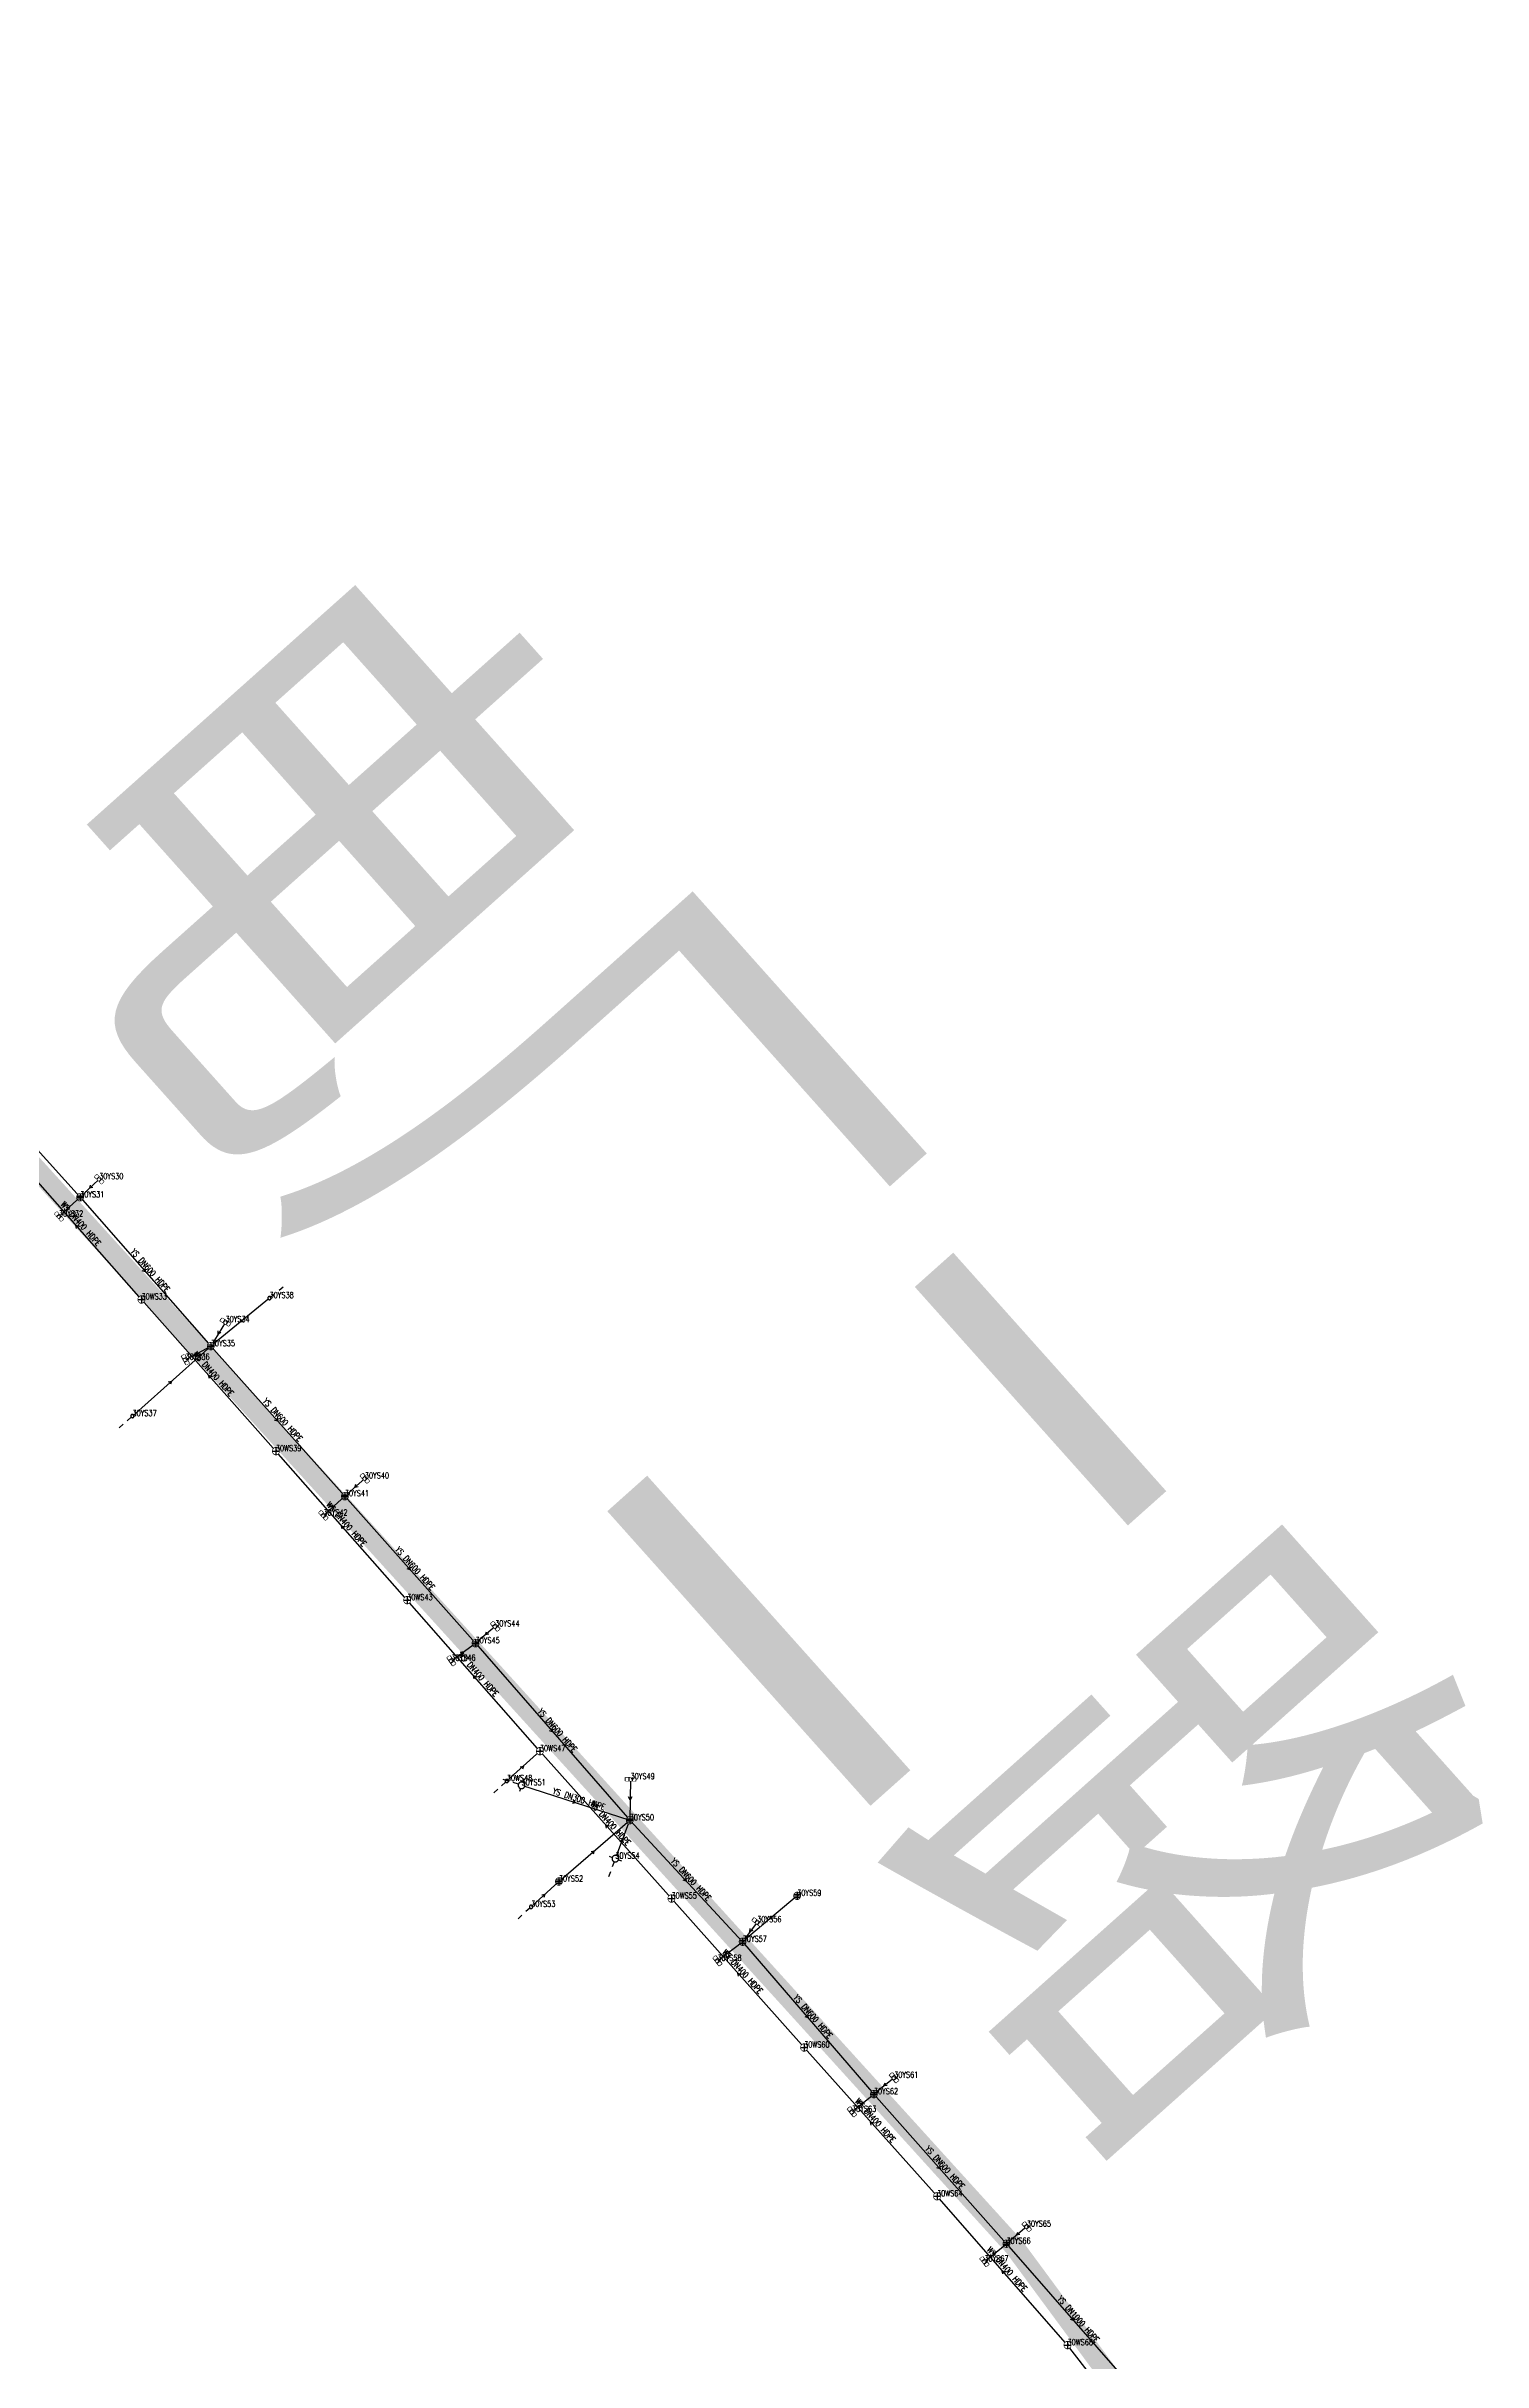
# Model space of a CAD drawing. Extents: x 78813 to 99477, y 2421021 to 2448125.
# Drawn here: x 81744.5 to 81960.2, y 2430868.6 to 2431216.6 of the extents above; entities that cross this region are included whole.
import ezdxf
from ezdxf.enums import TextEntityAlignment as Align

# ---------------------------------------------------------------- set-up
doc = ezdxf.new("R2010")
doc.units = 0
doc.set_wipeout_variables(frame=1)
doc.layers.get('0').update_dxf_attribs({"linetype": 'CONTINUOUS'})
for name, color, linetype in [('DX_WS', 16, 'CONTINUOUS'), ('DX_YS', 42, 'CONTINUOUS'), ('道路', 5, 'CONTINUOUS')]:
    doc.layers.add(name, color=color, linetype=linetype)
for name, color, linetype, true_color in [('WSLINE', 7, 'CONTINUOUS', 0x7f0000), ('YSANNEXE', 7, 'CONTINUOUS', 0xcc9900), ('YSLINE', 7, 'CONTINUOUS', 0xcc9900)]:
    doc.layers.add(name, color=color, linetype=linetype, true_color=true_color)
doc.layers.add('道路名称', color=7, linetype='CONTINUOUS', lineweight=0)
doc.styles.add('CcNameZT', font='txt.SHX', dxfattribs={"width": 0.8, "bigfont": 'HZTXT.SHX'})
doc.styles.get("Standard").update_dxf_attribs({"font": 'txt.shx', "bigfont": 'hztxt.shx'})
doc.styles.add('宋体0.7', font='', dxfattribs={"width": 0.7})
doc.styles.get('宋体0.7').set_extended_font_data('SimSun')

# ---------------------------------------------------------------- blocks, each defined once
blk = doc.blocks.new('PS污水井')
blk.add_lwpolyline([(1, 0), (1, 0.07), (0.99, 0.14), (0.98, 0.21), (0.96, 0.28), (0.94, 0.34), (0.91, 0.41), (0.88, 0.47), (0.85, 0.53), (0.81, 0.59), (0.77, 0.64), (0.72, 0.69), (0.67, 0.74), (0.62, 0.79), (0.56, 0.83), (0.5, 0.87), (0.44, 0.9), (0.37, 0.93), (0.31, 0.95), (0.24, 0.97), (0.17, 0.98), (0.1, 0.99), (0.03, 1), (-0.03, 1), (-0.1, 0.99), (-0.17, 0.98), (-0.24, 0.97), (-0.31, 0.95), (-0.37, 0.93), (-0.44, 0.9), (-0.5, 0.87), (-0.56, 0.83), (-0.62, 0.79), (-0.67, 0.74), (-0.72, 0.69), (-0.77, 0.64), (-0.81, 0.59), (-0.85, 0.53), (-0.88, 0.47), (-0.91, 0.41), (-0.94, 0.34), (-0.96, 0.28), (-0.98, 0.21), (-0.99, 0.14), (-1, 0.07), (-1, 0), (-1, -0.07), (-0.99, -0.14), (-0.98, -0.21), (-0.96, -0.28), (-0.94, -0.34), (-0.91, -0.41), (-0.88, -0.47), (-0.85, -0.53), (-0.81, -0.59), (-0.77, -0.64), (-0.72, -0.69), (-0.67, -0.74), (-0.62, -0.79), (-0.56, -0.83), (-0.5, -0.87), (-0.44, -0.9), (-0.37, -0.93), (-0.31, -0.95), (-0.24, -0.97), (-0.17, -0.98), (-0.1, -0.99), (-0.03, -1), (0.03, -1), (0.1, -0.99), (0.17, -0.98), (0.24, -0.97), (0.31, -0.95), (0.37, -0.93), (0.44, -0.9), (0.5, -0.87), (0.56, -0.83), (0.62, -0.79), (0.67, -0.74), (0.72, -0.69), (0.77, -0.64), (0.81, -0.59), (0.85, -0.53), (0.88, -0.47), (0.91, -0.41), (0.94, -0.34), (0.96, -0.28), (0.98, -0.21), (0.99, -0.14), (1, 0)], close=True)
blk.add_wipeout([(1, 0), (1, 0.07), (0.99, 0.14), (0.98, 0.21), (0.96, 0.28), (0.94, 0.34), (0.91, 0.41), (0.88, 0.47), (0.85, 0.53), (0.81, 0.59), (0.77, 0.64), (0.72, 0.69), (0.67, 0.74), (0.62, 0.79), (0.56, 0.83), (0.5, 0.87), (0.44, 0.9), (0.37, 0.93), (0.31, 0.95), (0.24, 0.97), (0.17, 0.98), (0.1, 0.99), (0.03, 1), (-0.03, 1), (-0.1, 0.99), (-0.17, 0.98), (-0.24, 0.97), (-0.31, 0.95), (-0.37, 0.93), (-0.44, 0.9), (-0.5, 0.87), (-0.56, 0.83), (-0.62, 0.79), (-0.67, 0.74), (-0.72, 0.69), (-0.77, 0.64), (-0.81, 0.59), (-0.85, 0.53), (-0.88, 0.47), (-0.91, 0.41), (-0.94, 0.34), (-0.96, 0.28), (-0.98, 0.21), (-0.99, 0.14), (-1, 0.07), (-1, 0), (-1, -0.07), (-0.99, -0.14), (-0.98, -0.21), (-0.96, -0.28), (-0.94, -0.34), (-0.91, -0.41), (-0.88, -0.47), (-0.85, -0.53), (-0.81, -0.59), (-0.77, -0.64), (-0.72, -0.69), (-0.67, -0.74), (-0.62, -0.79), (-0.56, -0.83), (-0.5, -0.87), (-0.44, -0.9), (-0.37, -0.93), (-0.31, -0.95), (-0.24, -0.97), (-0.17, -0.98), (-0.1, -0.99), (-0.03, -1), (0.03, -1), (0.1, -0.99), (0.17, -0.98), (0.24, -0.97), (0.31, -0.95), (0.37, -0.93), (0.44, -0.9), (0.5, -0.87), (0.56, -0.83), (0.62, -0.79), (0.67, -0.74), (0.72, -0.69), (0.77, -0.64), (0.81, -0.59), (0.85, -0.53), (0.88, -0.47), (0.91, -0.41), (0.94, -0.34), (0.96, -0.28), (0.98, -0.21), (0.99, -0.14)])
for p, q in [((-1, 0), (0, 0)), ((0, 1), (0, 0)), ((0, 0), (0, -1)), ((0, 0), (1, 0))]:
    blk.add_line(p, q)
blk = doc.blocks.new('PS非普查')
blk.add_lwpolyline([(3.7, 0), (5.3, 0)])
blk.add_wipeout([(0.5, 0), (0.5, 0.03), (0.5, 0.07), (0.49, 0.1), (0.48, 0.14), (0.47, 0.17), (0.46, 0.2), (0.44, 0.23), (0.42, 0.26), (0.4, 0.29), (0.38, 0.32), (0.36, 0.35), (0.33, 0.37), (0.31, 0.39), (0.28, 0.41), (0.25, 0.43), (0.22, 0.45), (0.19, 0.46), (0.15, 0.48), (0.12, 0.49), (0.09, 0.49), (0.05, 0.5), (0.02, 0.5), (-0.02, 0.5), (-0.05, 0.5), (-0.09, 0.49), (-0.12, 0.49), (-0.15, 0.48), (-0.19, 0.46), (-0.22, 0.45), (-0.25, 0.43), (-0.28, 0.41), (-0.31, 0.39), (-0.33, 0.37), (-0.36, 0.35), (-0.38, 0.32), (-0.4, 0.29), (-0.42, 0.26), (-0.44, 0.23), (-0.46, 0.2), (-0.47, 0.17), (-0.48, 0.14), (-0.49, 0.1), (-0.5, 0.07), (-0.5, 0.03), (-0.5, 0), (-0.5, -0.03), (-0.5, -0.07), (-0.49, -0.1), (-0.48, -0.14), (-0.47, -0.17), (-0.46, -0.2), (-0.44, -0.23), (-0.42, -0.26), (-0.4, -0.29), (-0.38, -0.32), (-0.36, -0.35), (-0.33, -0.37), (-0.31, -0.39), (-0.28, -0.41), (-0.25, -0.43), (-0.22, -0.45), (-0.19, -0.46), (-0.15, -0.48), (-0.12, -0.49), (-0.09, -0.49), (-0.05, -0.5), (-0.02, -0.5), (0.02, -0.5), (0.05, -0.5), (0.09, -0.49), (0.12, -0.49), (0.15, -0.48), (0.19, -0.46), (0.22, -0.45), (0.25, -0.43), (0.28, -0.41), (0.31, -0.39), (0.33, -0.37), (0.36, -0.35), (0.38, -0.32), (0.4, -0.29), (0.42, -0.26), (0.44, -0.23), (0.46, -0.2), (0.47, -0.17), (0.48, -0.14), (0.49, -0.1), (0.5, -0.07)])
blk.add_line((0.5, 0), (2.1, 0))
blk.add_lwpolyline([(0.5, 0), (0.5, 0.03), (0.5, 0.07), (0.49, 0.1), (0.48, 0.14), (0.47, 0.17), (0.46, 0.2), (0.44, 0.23), (0.42, 0.26), (0.4, 0.29), (0.38, 0.32), (0.36, 0.35), (0.33, 0.37), (0.31, 0.39), (0.28, 0.41), (0.25, 0.43), (0.22, 0.45), (0.19, 0.46), (0.15, 0.48), (0.12, 0.49), (0.09, 0.49), (0.05, 0.5), (0.02, 0.5), (-0.02, 0.5), (-0.05, 0.5), (-0.09, 0.49), (-0.12, 0.49), (-0.15, 0.48), (-0.19, 0.46), (-0.22, 0.45), (-0.25, 0.43), (-0.28, 0.41), (-0.31, 0.39), (-0.33, 0.37), (-0.36, 0.35), (-0.38, 0.32), (-0.4, 0.29), (-0.42, 0.26), (-0.44, 0.23), (-0.46, 0.2), (-0.47, 0.17), (-0.48, 0.14), (-0.49, 0.1), (-0.5, 0.07), (-0.5, 0.03), (-0.5, 0), (-0.5, -0.03), (-0.5, -0.07), (-0.49, -0.1), (-0.48, -0.14), (-0.47, -0.17), (-0.46, -0.2), (-0.44, -0.23), (-0.42, -0.26), (-0.4, -0.29), (-0.38, -0.32), (-0.36, -0.35), (-0.33, -0.37), (-0.31, -0.39), (-0.28, -0.41), (-0.25, -0.43), (-0.22, -0.45), (-0.19, -0.46), (-0.15, -0.48), (-0.12, -0.49), (-0.09, -0.49), (-0.05, -0.5), (-0.02, -0.5), (0.02, -0.5), (0.05, -0.5), (0.09, -0.49), (0.12, -0.49), (0.15, -0.48), (0.19, -0.46), (0.22, -0.45), (0.25, -0.43), (0.28, -0.41), (0.31, -0.39), (0.33, -0.37), (0.36, -0.35), (0.38, -0.32), (0.4, -0.29), (0.42, -0.26), (0.44, -0.23), (0.46, -0.2), (0.47, -0.17), (0.48, -0.14), (0.49, -0.1), (0.5, -0.07), (0.5, 0)], close=True)
blk = doc.blocks.new('LX')
for p, q in [((-0.866, 0.5), (0, 0)), ((0, 0), (-0.866, -0.5))]:
    blk.add_line(p, q)
blk = doc.blocks.new('PS雨水井')
blk.add_lwpolyline([(1, 0), (1, 0.07), (0.99, 0.14), (0.98, 0.21), (0.96, 0.28), (0.94, 0.34), (0.91, 0.41), (0.88, 0.47), (0.85, 0.53), (0.81, 0.59), (0.77, 0.64), (0.72, 0.69), (0.67, 0.74), (0.62, 0.79), (0.56, 0.83), (0.5, 0.87), (0.44, 0.9), (0.37, 0.93), (0.31, 0.95), (0.24, 0.97), (0.17, 0.98), (0.1, 0.99), (0.03, 1), (-0.03, 1), (-0.1, 0.99), (-0.17, 0.98), (-0.24, 0.97), (-0.31, 0.95), (-0.37, 0.93), (-0.44, 0.9), (-0.5, 0.87), (-0.56, 0.83), (-0.62, 0.79), (-0.67, 0.74), (-0.72, 0.69), (-0.77, 0.64), (-0.81, 0.59), (-0.85, 0.53), (-0.88, 0.47), (-0.91, 0.41), (-0.94, 0.34), (-0.96, 0.28), (-0.98, 0.21), (-0.99, 0.14), (-1, 0.07), (-1, 0), (-1, -0.07), (-0.99, -0.14), (-0.98, -0.21), (-0.96, -0.28), (-0.94, -0.34), (-0.91, -0.41), (-0.88, -0.47), (-0.85, -0.53), (-0.81, -0.59), (-0.77, -0.64), (-0.72, -0.69), (-0.67, -0.74), (-0.62, -0.79), (-0.56, -0.83), (-0.5, -0.87), (-0.44, -0.9), (-0.37, -0.93), (-0.31, -0.95), (-0.24, -0.97), (-0.17, -0.98), (-0.1, -0.99), (-0.03, -1), (0.03, -1), (0.1, -0.99), (0.17, -0.98), (0.24, -0.97), (0.31, -0.95), (0.37, -0.93), (0.44, -0.9), (0.5, -0.87), (0.56, -0.83), (0.62, -0.79), (0.67, -0.74), (0.72, -0.69), (0.77, -0.64), (0.81, -0.59), (0.85, -0.53), (0.88, -0.47), (0.91, -0.41), (0.94, -0.34), (0.96, -0.28), (0.98, -0.21), (0.99, -0.14), (1, 0)], close=True)
blk.add_wipeout([(1, 0), (1, 0.07), (0.99, 0.14), (0.98, 0.21), (0.96, 0.28), (0.94, 0.34), (0.91, 0.41), (0.88, 0.47), (0.85, 0.53), (0.81, 0.59), (0.77, 0.64), (0.72, 0.69), (0.67, 0.74), (0.62, 0.79), (0.56, 0.83), (0.5, 0.87), (0.44, 0.9), (0.37, 0.93), (0.31, 0.95), (0.24, 0.97), (0.17, 0.98), (0.1, 0.99), (0.03, 1), (-0.03, 1), (-0.1, 0.99), (-0.17, 0.98), (-0.24, 0.97), (-0.31, 0.95), (-0.37, 0.93), (-0.44, 0.9), (-0.5, 0.87), (-0.56, 0.83), (-0.62, 0.79), (-0.67, 0.74), (-0.72, 0.69), (-0.77, 0.64), (-0.81, 0.59), (-0.85, 0.53), (-0.88, 0.47), (-0.91, 0.41), (-0.94, 0.34), (-0.96, 0.28), (-0.98, 0.21), (-0.99, 0.14), (-1, 0.07), (-1, 0), (-1, -0.07), (-0.99, -0.14), (-0.98, -0.21), (-0.96, -0.28), (-0.94, -0.34), (-0.91, -0.41), (-0.88, -0.47), (-0.85, -0.53), (-0.81, -0.59), (-0.77, -0.64), (-0.72, -0.69), (-0.67, -0.74), (-0.62, -0.79), (-0.56, -0.83), (-0.5, -0.87), (-0.44, -0.9), (-0.37, -0.93), (-0.31, -0.95), (-0.24, -0.97), (-0.17, -0.98), (-0.1, -0.99), (-0.03, -1), (0.03, -1), (0.1, -0.99), (0.17, -0.98), (0.24, -0.97), (0.31, -0.95), (0.37, -0.93), (0.44, -0.9), (0.5, -0.87), (0.56, -0.83), (0.62, -0.79), (0.67, -0.74), (0.72, -0.69), (0.77, -0.64), (0.81, -0.59), (0.85, -0.53), (0.88, -0.47), (0.91, -0.41), (0.94, -0.34), (0.96, -0.28), (0.98, -0.21), (0.99, -0.14)])
for p, q in [((-1, 0), (0, 0)), ((-0.88, 0.48), (0, 0.47)), ((0, 1), (0, 0)), ((0, 0.47), (0.88, 0.47)), ((0, 0), (0, -1)), ((0, 0), (1, 0)), ((-0.88, -0.48), (0, -0.48)), ((0, -0.48), (0.88, -0.48))]:
    blk.add_line(p, q)
blk = doc.blocks.new('PS雨篦')
blk.add_lwpolyline([(-1.5, 0.5), (0, 0.5), (1.5, 0.5), (1.5, -0.5), (0, -0.5), (-1.5, -0.5)], close=True)
blk.add_wipeout([(-1.5, 0.5), (0, 0.5), (1.5, 0.5), (1.5, -0.5), (0, -0.5), (-1.5, -0.5)])
for p, q in [((-0.51, -0.5), (-0.51, 0.5)), ((0.49, -0.5), (0.49, 0.5))]:
    blk.add_line(p, q)
blk = doc.blocks.new('PS预留口')
blk.add_lwpolyline([(4.2, 0), (5.8, 0)])
blk.add_wipeout([(1, 0), (1, 0.07), (0.99, 0.14), (0.98, 0.21), (0.96, 0.28), (0.94, 0.34), (0.91, 0.41), (0.88, 0.47), (0.85, 0.53), (0.81, 0.59), (0.77, 0.64), (0.72, 0.69), (0.67, 0.74), (0.62, 0.79), (0.56, 0.83), (0.5, 0.87), (0.44, 0.9), (0.37, 0.93), (0.31, 0.95), (0.24, 0.97), (0.17, 0.98), (0.1, 0.99), (0.03, 1), (-0.03, 1), (-0.1, 0.99), (-0.17, 0.98), (-0.24, 0.97), (-0.31, 0.95), (-0.37, 0.93), (-0.44, 0.9), (-0.5, 0.87), (-0.56, 0.83), (-0.62, 0.79), (-0.67, 0.74), (-0.72, 0.69), (-0.77, 0.64), (-0.81, 0.59), (-0.85, 0.53), (-0.88, 0.47), (-0.91, 0.41), (-0.94, 0.34), (-0.96, 0.28), (-0.98, 0.21), (-0.99, 0.14), (-1, 0.07), (-1, 0), (-1, -0.07), (-0.99, -0.14), (-0.98, -0.21), (-0.96, -0.28), (-0.94, -0.34), (-0.91, -0.41), (-0.88, -0.47), (-0.85, -0.53), (-0.81, -0.59), (-0.77, -0.64), (-0.72, -0.69), (-0.67, -0.74), (-0.62, -0.79), (-0.56, -0.83), (-0.5, -0.87), (-0.44, -0.9), (-0.37, -0.93), (-0.31, -0.95), (-0.24, -0.97), (-0.17, -0.98), (-0.1, -0.99), (-0.03, -1), (0.03, -1), (0.1, -0.99), (0.17, -0.98), (0.24, -0.97), (0.31, -0.95), (0.37, -0.93), (0.44, -0.9), (0.5, -0.87), (0.56, -0.83), (0.62, -0.79), (0.67, -0.74), (0.72, -0.69), (0.77, -0.64), (0.81, -0.59), (0.85, -0.53), (0.88, -0.47), (0.91, -0.41), (0.94, -0.34), (0.96, -0.28), (0.98, -0.21), (0.99, -0.14)])
blk.add_line((1, 0), (2.6, 0))
blk.add_lwpolyline([(1, 0), (1, 0.07), (0.99, 0.14), (0.98, 0.21), (0.96, 0.28), (0.94, 0.34), (0.91, 0.41), (0.88, 0.47), (0.85, 0.53), (0.81, 0.59), (0.77, 0.64), (0.72, 0.69), (0.67, 0.74), (0.62, 0.79), (0.56, 0.83), (0.5, 0.87), (0.44, 0.9), (0.37, 0.93), (0.31, 0.95), (0.24, 0.97), (0.17, 0.98), (0.1, 0.99), (0.03, 1), (-0.03, 1), (-0.1, 0.99), (-0.17, 0.98), (-0.24, 0.97), (-0.31, 0.95), (-0.37, 0.93), (-0.44, 0.9), (-0.5, 0.87), (-0.56, 0.83), (-0.62, 0.79), (-0.67, 0.74), (-0.72, 0.69), (-0.77, 0.64), (-0.81, 0.59), (-0.85, 0.53), (-0.88, 0.47), (-0.91, 0.41), (-0.94, 0.34), (-0.96, 0.28), (-0.98, 0.21), (-0.99, 0.14), (-1, 0.07), (-1, 0), (-1, -0.07), (-0.99, -0.14), (-0.98, -0.21), (-0.96, -0.28), (-0.94, -0.34), (-0.91, -0.41), (-0.88, -0.47), (-0.85, -0.53), (-0.81, -0.59), (-0.77, -0.64), (-0.72, -0.69), (-0.67, -0.74), (-0.62, -0.79), (-0.56, -0.83), (-0.5, -0.87), (-0.44, -0.9), (-0.37, -0.93), (-0.31, -0.95), (-0.24, -0.97), (-0.17, -0.98), (-0.1, -0.99), (-0.03, -1), (0.03, -1), (0.1, -0.99), (0.17, -0.98), (0.24, -0.97), (0.31, -0.95), (0.37, -0.93), (0.44, -0.9), (0.5, -0.87), (0.56, -0.83), (0.62, -0.79), (0.67, -0.74), (0.72, -0.69), (0.77, -0.64), (0.81, -0.59), (0.85, -0.53), (0.88, -0.47), (0.91, -0.41), (0.94, -0.34), (0.96, -0.28), (0.98, -0.21), (0.99, -0.14), (1, 0)], close=True)
for points in [[(0, 1), (0, 2)], [(0, -2), (0, -1)]]:
    blk.add_lwpolyline(points)

msp = doc.modelspace()

# ---------------------------------------------------------------- linework, layer by layer
at = {"layer": 'WSLINE'}
for p, q in [((81758.77, 2431028.27), (81739.12, 2431050.6)), ((81778.97, 2431005.47), (81758.77, 2431028.27)), ((81798.69, 2430983.08), (81778.97, 2431005.47)), ((81818.63, 2430960.38), (81798.69, 2430983.08)), ((81813.66, 2430955.9), (81818.63, 2430960.38)), ((81838.38, 2430938.23), (81818.63, 2430960.38)), ((81858.31, 2430915.85), (81838.38, 2430938.23)), ((81878.28, 2430893.48), (81858.31, 2430915.85)), ((81897.88, 2430871.12), (81878.28, 2430893.48)), ((81916.39, 2430847.25), (81897.88, 2430871.12))]:
    msp.add_line(p, q, dxfattribs=at)
at = {"layer": 'YSLINE'}
for p, q in [((81729.45, 2431065.96), (81749.56, 2431043.62)), ((81752.43, 2431046.35), (81749.56, 2431043.62)), ((81746.38, 2431040.74), (81749.56, 2431043.62)), ((81778.01, 2431028.48), (81769.18, 2431021.24)), ((81771.39, 2431024.87), (81769.18, 2431021.24)), ((81757.42, 2431010.75), (81769.18, 2431021.24)), ((81765.38, 2431019.22), (81769.18, 2431021.24)), ((81792.33, 2431001.37), (81789.33, 2430998.69)), ((81786.1, 2430995.82), (81789.33, 2430998.69)), ((81811.92, 2430979.14), (81808.96, 2430976.6)), ((81805.32, 2430973.98), (81808.96, 2430976.6)), ((81815.87, 2430955.25), (81832.12, 2430949.99)), ((81832.24, 2430956.16), (81832.12, 2430949.99)), ((81821.48, 2430940.79), (81832.12, 2430949.99)), ((81829.96, 2430944.23), (81832.12, 2430949.99)), ((81817.3, 2430936.98), (81821.48, 2430940.79)), ((81857.27, 2430938.64), (81849.08, 2430931.74)), ((81851.27, 2430934.69), (81849.08, 2430931.74)), ((81845.28, 2430928.88), (81849.08, 2430931.74)), ((81865.5, 2430906.18), (81868.79, 2430908.83)), ((81871.83, 2430911.3), (81868.79, 2430908.83)), ((81891.76, 2430888.92), (81888.7, 2430886.36)), ((81885.39, 2430883.67), (81888.7, 2430886.36))]:
    msp.add_line(p, q, dxfattribs=at)

# ---------------------------------------------------------------- block references
at = {"layer": 'DX_WS', "yscale": 0.5, "zscale": 0.5}
for p, xscale, rotation in [((81748.94, 2431039.44), 0.4999999998822632, 131.207335097775), ((81768.87, 2431016.87), 0.5000000001075615, 131.780292868972), ((81788.83, 2430994.27), 0.4999999998822632, 131.207335097775), ((81808.66, 2430971.73), 0.4999999998822632, 131.207335097775), ((81828.51, 2430949.3), 0.5000000001075615, 131.780292868972), ((81848.35, 2430927.04), 0.5000000001075615, 131.780292868972), ((81868.3, 2430904.67), 0.5000000001075615, 131.780292868972), ((81888.08, 2430882.3), 0.4999999998822632, 131.207335097775)]:
    msp.add_blockref('LX', p, dxfattribs=dict(at, xscale=xscale, rotation=rotation))
at = {"layer": 'YSANNEXE', "yscale": 0.5, "zscale": 0.5}
for p, xscale, rotation in [((81759.37, 2431032.43), 0.4999999999667166, 311.1160827600074), ((81763.3, 2431015.99), 0.499999999918455, 41.82591903435983), ((81779.25, 2431009.96), 0.5000000001740614, 311.6890405344745), ((81799.15, 2430987.64), 0.5000000001740614, 311.6890405344745), ((81820.54, 2430963.29), 0.4999999999667166, 311.1160827600074), ((81832.18, 2430953.08), 0.5000000000609428, 268.7172059164367), ((81824, 2430952.62), 0.4999999999365664, 342.055803715247), ((81840.6, 2430940.87), 0.4999999998299261, 312.8349561583958), ((81858.93, 2430920.29), 0.5000000000258765, 310.5431249586227), ((81878.75, 2430897.6), 0.5000000001740614, 311.6890405344745), ((81898.79, 2430874.81), 0.4999999999667166, 311.1160827600074)]:
    msp.add_blockref('LX', p, dxfattribs=dict(at, xscale=xscale, rotation=rotation))

# ---------------------------------------------------------------- texts
at = {"layer": 'DX_WS', "style": 'CcNameZT', "width": 0.8}
for rotation, p in [(311.3499, (81749.13, 2431039.6, 1.03)), (311.5434, (81769.06, 2431017.03, 0.98)), (311.3677, (81789.02, 2430994.44, 1.16)), (311.2949, (81808.85, 2430971.89, 1.21)), (311.7233, (81828.69, 2430949.47, 1.2)), (311.6888, (81848.53, 2430927.2, 1.19)), (311.7591, (81868.48, 2430904.83, 1.15)), (311.2294, (81888.27, 2430882.47, 1.18))]:
    msp.add_text(' WS DN400 HDPE', height=0.9, rotation=rotation, dxfattribs=at).set_placement(p, align=Align.CENTER)
at = {"layer": 'DX_YS', "style": 'CcNameZT', "width": 0.8}
msp.add_text(' YS DN300 HDPE', height=0.9, rotation=342.0616, dxfattribs=at).set_placement((81824.07, 2430952.86, 2.39), align=Align.CENTER)

# ---------------------------------------------------------------- next in the draw order: block references
at = {"layer": 'DX_WS', "xscale": 0.5, "yscale": 0.5, "zscale": 0.5}
for p in [(81758.77, 2431028.27, 1.03), (81778.97, 2431005.47, 0.98), (81798.69, 2430983.08, 1.16), (81818.63, 2430960.38, 1.21), (81838.38, 2430938.23, 1.2), (81858.31, 2430915.85, 1.19), (81878.28, 2430893.48, 1.15), (81897.88, 2430871.12, 1.18)]:
    msp.add_blockref('PS污水井', p, dxfattribs=at)
at = {"layer": 'DX_WS', "xscale": 0.5000000000793299, "yscale": 0.5, "zscale": 0.5, "rotation": 222.0292555648599}
msp.add_blockref('PS非普查', (81813.66, 2430955.9, 1.57), dxfattribs=at)
at = {"layer": 'DX_YS', "yscale": 0.5, "zscale": 0.5}
for name, p, xscale, rotation in [('PS雨篦', (81746.38, 2431040.74, 2.73), 0.5000000000836251, 312.2116708751755), ('PS非普查', (81778.01, 2431028.48, 2.43), 0.4999999999925657, 39.33740213112895), ('PS非普查', (81757.42, 2431010.75, 2.26), 0.500000000136571, 221.7344552690042), ('PS雨篦', (81792.33, 2431001.37, 2.88), 0.4999999998840486, 131.828542795084), ('PS雨篦', (81786.1, 2430995.82, 2.73), 0.5000000000889159, 311.6092852797985), ('PS雨篦', (81811.92, 2430979.14, 2.78), 0.499999999978095, 130.7447928871598), ('PS雨篦', (81805.32, 2430973.98, 2.7), 0.5000000001138448, 305.6505874326498), ('PS非普查', (81817.3, 2430936.98, 2.91), 0.499999999899562, 222.4118709689351), ('PS雨篦', (81845.28, 2430928.88, 2.65), 0.4999999998670585, 306.9687582171587), ('PS雨篦', (81865.5, 2430906.18, 2.73), 0.4999999999354605, 308.8841561418974), ('PS雨篦', (81891.76, 2430888.92, 2.66), 0.5000000001530376, 130.0262991752877), ('PS雨篦', (81885.39, 2430883.67, 2.7), 0.5000000001770084, 309.0625838857131)]:
    msp.add_blockref(name, p, dxfattribs=dict(at, xscale=xscale, rotation=rotation))
at = {"layer": 'DX_YS', "xscale": 0.5, "yscale": 0.5, "zscale": 0.5}
for p in [(81821.48, 2430940.79, 1.96), (81857.27, 2430938.64, 1.68)]:
    msp.add_blockref('PS雨水井', p, dxfattribs=at)

# ---------------------------------------------------------------- next in the draw order: linework, layer by layer
at = {"layer": 'YSLINE'}
for p, q in [((81749.56, 2431043.62), (81769.18, 2431021.24)), ((81769.18, 2431021.24), (81789.33, 2430998.69)), ((81789.33, 2430998.69), (81808.96, 2430976.6)), ((81808.96, 2430976.6), (81832.12, 2430949.99)), ((81832.12, 2430949.99), (81849.08, 2430931.74)), ((81849.08, 2430931.74), (81868.79, 2430908.83)), ((81868.79, 2430908.83), (81888.7, 2430886.36)), ((81888.7, 2430886.36), (81908.87, 2430863.26))]:
    msp.add_line(p, q, dxfattribs=at)

# ---------------------------------------------------------------- next in the draw order: block references
at = {"layer": 'DX_WS', "xscale": 0.499999999918455, "yscale": 0.5, "zscale": 0.5, "rotation": 41.82591903435983}
msp.add_blockref('LX', (81816.15, 2430958.14), dxfattribs=at)
at = {"layer": 'YSANNEXE', "xscale": 0.4999999999589321, "yscale": 0.5, "zscale": 0.5, "rotation": 42.39887683438521}
msp.add_blockref('LX', (81819.39, 2430938.88), dxfattribs=at)

# ---------------------------------------------------------------- next in the draw order: texts
at = {"layer": 'DX_WS', "style": 'CcNameZT', "width": 0.8}
for s, p in [('30WS33', (81758.77, 2431028.27, 1.03)), ('30WS39', (81778.97, 2431005.47, 0.98)), ('30WS43', (81798.69, 2430983.08, 1.16)), ('30WS47', (81818.63, 2430960.38, 1.21)), ('30WS48', (81813.66, 2430955.9, 1.57)), ('30WS55', (81838.38, 2430938.23, 1.2)), ('30WS60', (81858.31, 2430915.85, 1.19)), ('30WS64', (81878.28, 2430893.48, 1.15)), ('30WS68', (81897.88, 2430871.12, 1.18))]:
    msp.add_text(s, height=0.9, dxfattribs=at).set_placement(p)
at = {"layer": 'DX_YS', "style": 'CcNameZT', "width": 0.8}
for s, rotation, p in [(' YS DN600 HDPE', 311.2292, (81759.56, 2431032.59, 1.44)), (' YS DN600 HDPE', 311.7832, (81779.44, 2431010.13, 1.48)), (' YS DN600 HDPE', 311.6411, (81799.33, 2430987.81, 1.49)), (' YS DN600 HDPE', 311.0363, (81820.73, 2430963.46, 1.48)), (' YS DN600 HDPE', 312.8966, (81840.78, 2430941.04, 1.48)), (' YS DN600 HDPE', 310.7117, (81859.12, 2430920.45, 1.5)), (' YS DN600 HDPE', 311.5424, (81878.93, 2430897.76, 1.24)), (' YS DN1000 HDPE', 311.1204, (81898.97, 2430874.97, 1.21))]:
    msp.add_text(s, height=0.9, rotation=rotation, dxfattribs=at).set_placement(p, align=Align.CENTER)
at = {"layer": 'DX_YS', "width": 0.8}
for s, p in [('30YS38', (81778.01, 2431028.48, 2.43)), ('30YS37', (81757.42, 2431010.75, 2.26)), ('30YS40', (81792.33, 2431001.37, 2.88)), ('30YS44', (81811.92, 2430979.14, 2.78)), ('30YS52', (81821.48, 2430940.79, 1.96)), ('30YS59', (81857.27, 2430938.64, 1.68)), ('30YS53', (81817.3, 2430936.98, 2.91)), ('30YS65', (81891.76, 2430888.92, 2.66))]:
    msp.add_text(s, height=0.9, dxfattribs=at).set_placement(p)

# ---------------------------------------------------------------- next in the draw order: block references
at = {"layer": 'DX_YS', "xscale": 0.5, "yscale": 0.5, "zscale": 0.5}
for p in [(81749.56, 2431043.62, 1.44), (81769.18, 2431021.24, 1.48), (81789.33, 2430998.69, 1.49), (81808.96, 2430976.6, 1.48), (81832.12, 2430949.99, 1.48), (81849.08, 2430931.74, 1.5), (81868.79, 2430908.83, 1.24), (81888.7, 2430886.36, 1.21)]:
    msp.add_blockref('PS雨水井', p, dxfattribs=at)
at = {"layer": 'DX_YS', "yscale": 0.5, "zscale": 0.5}
for name, p, xscale, rotation in [('PS雨篦', (81771.39, 2431024.87, 2.86), 0.5000000000907099, 148.5927793698496), ('PS雨篦', (81765.38, 2431019.22, 2.82), 0.5000000000192857, 297.93535971696), ('PS预留口', (81815.87, 2430955.25, 2.39), 0.5000000000066934, 162.0615653868844), ('PS雨篦', (81832.24, 2430956.16, 2.71), 0.5000000000081933, 178.8857979094417), ('PS预留口', (81829.96, 2430944.23, 2.61), 0.4999999999592712, 249.4095415962252), ('PS雨篦', (81851.27, 2430934.69, 2.64), 0.4999999999980292, 143.3453465541259), ('PS雨篦', (81871.83, 2430911.3, 2.81), 0.4999999999295075, 129.0143002166161)]:
    msp.add_blockref(name, p, dxfattribs=dict(at, xscale=xscale, rotation=rotation))

# ---------------------------------------------------------------- next in the draw order: block references
at = {"layer": 'DX_YS', "xscale": 0.4999999998889915, "yscale": 0.5, "zscale": 0.5, "rotation": 133.6107883544118}
msp.add_blockref('PS雨篦', (81752.43, 2431046.35, 2.82), dxfattribs=at)
at = {"layer": 'YSANNEXE', "yscale": 0.5, "zscale": 0.5}
for p, xscale, rotation in [((81747.97, 2431042.18), 0.4999999999589321, 42.39887683438521), ((81770.28, 2431023.05), 0.4999999999019759, 238.350442767909), ((81773.59, 2431024.86), 0.500000000011632, 219.4428355378872), ((81767.27, 2431020.23), 0.5000000000863356, 28.07493198113943), ((81790.83, 2431000.03), 0.500000000053506, 221.734666722504), ((81787.71, 2430997.25), 0.499999999918455, 41.82591903435983), ((81810.44, 2430977.87), 0.4999999998764285, 220.5887511085065), ((81807.14, 2430975.29), 0.4999999999741467, 35.52338329475418), ((81831.04, 2430947.11), 0.4999999999702571, 69.32789320905209), ((81826.8, 2430945.39), 0.4999999999234024, 40.68000344484277), ((81850.17, 2430933.22), 0.4999999999587626, 233.1938226147921), ((81853.18, 2430935.19), 0.4999999999623967, 220.015793325307), ((81847.18, 2430930.31), 0.4999999999545856, 37.24225667706888), ((81870.31, 2430910.07), 0.500000000103936, 218.869877754271), ((81867.15, 2430907.51), 0.5000000001339261, 38.96113008887203), ((81890.23, 2430887.64), 0.4999999999623967, 220.015793325307), ((81887.05, 2430885.02), 0.5000000001339261, 38.96113008887203)]:
    msp.add_blockref('LX', p, dxfattribs=dict(at, xscale=xscale, rotation=rotation))

# ---------------------------------------------------------------- next in the draw order: texts
at = {"layer": 'DX_YS', "width": 0.8}
for s, p in [('30YS32', (81746.38, 2431040.74, 2.73)), ('30YS34', (81771.39, 2431024.87, 2.86)), ('30YS36', (81765.38, 2431019.22, 2.82)), ('30YS35', (81769.18, 2431021.24, 1.48)), ('30YS41', (81789.33, 2430998.69, 1.49)), ('30YS42', (81786.1, 2430995.82, 2.73)), ('30YS46', (81805.32, 2430973.98, 2.7)), ('30YS45', (81808.96, 2430976.6, 1.48)), ('30YS49', (81832.24, 2430956.16, 2.71)), ('30YS51', (81815.87, 2430955.25, 2.39)), ('30YS50', (81832.12, 2430949.99, 1.48)), ('30YS54', (81829.96, 2430944.23, 2.61)), ('30YS57', (81849.08, 2430931.74, 1.5)), ('30YS56', (81851.27, 2430934.69, 2.64)), ('30YS58', (81845.28, 2430928.88, 2.65)), ('30YS61', (81871.83, 2430911.3, 2.81)), ('30YS62', (81868.79, 2430908.83, 1.24)), ('30YS63', (81865.5, 2430906.18, 2.73)), ('30YS67', (81885.39, 2430883.67, 2.7)), ('30YS66', (81888.7, 2430886.36, 1.21))]:
    msp.add_text(s, height=0.9, dxfattribs=at).set_placement(p)

# ---------------------------------------------------------------- next in the draw order: linework, layer by layer
at = {"layer": '道路', "const_width": 3, "flags": 128}
msp.add_lwpolyline([(81591.32, 2431215.11), (81889.86, 2430885.93), (81924.21, 2430839.32), (81938.39, 2430780.57), (81942.26, 2430639.71), (81816.4, 2430639.24)], dxfattribs=at)

# ---------------------------------------------------------------- next in the draw order: block references
at = {"layer": 'YSANNEXE', "xscale": 0.4999999999186057, "yscale": 0.5, "zscale": 0.5, "rotation": 223.453540091652}
msp.add_blockref('LX', (81751, 2431044.99), dxfattribs=at)

# ---------------------------------------------------------------- next in the draw order: texts
at = {"layer": 'DX_YS', "width": 0.8}
for s, p in [('30YS31', (81749.56, 2431043.62, 1.44)), ('30YS30', (81752.43, 2431046.35, 2.82))]:
    msp.add_text(s, height=0.9, dxfattribs=at).set_placement(p)
at = {"layer": '道路名称', "style": '宋体0.7', "width": 0.7}
msp.add_text('电厂二路', height=70, rotation=311.7567, dxfattribs=at).set_placement((81761.88, 2431121.04), align=Align.MIDDLE_LEFT)

doc.saveas('drawing.dxf')
